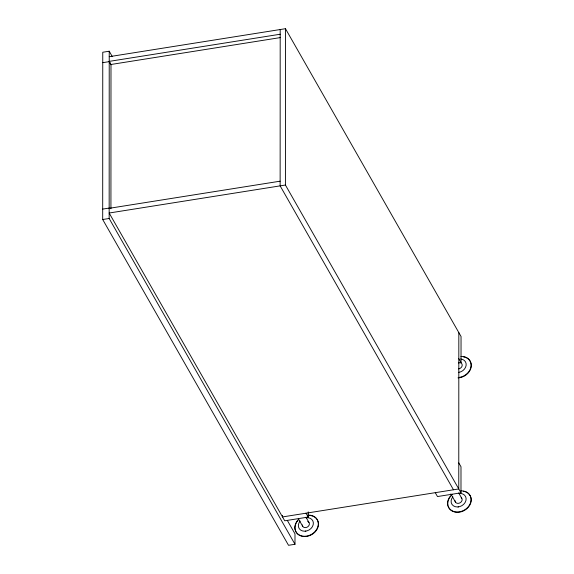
<?xml version="1.0" encoding="UTF-8"?>
<svg xmlns="http://www.w3.org/2000/svg" width="574" height="574" viewBox="0 0 574 574"><rect width="100%" height="100%" fill="white"/><g stroke="black" fill="none" stroke-linecap="round" stroke-linejoin="round"><path stroke-width="0.86" d="M287.452 520.632L294.993 533.849L294.986 544.274L288.521 545.3L102.696 219.512L102.76 52.241L109.225 51.215L112.325 56.661M294.986 544.274L109.16 218.486L109.225 51.215M110.933 208.742L110.99 64.482L109.218 61.375L280.191 34.232M280.191 29.539L280.134 185.868L453.482 489.78M282.508 515.366L282.508 516.93L458.769 488.94L458.827 332.611M435.271 492.671L437.481 496.553L460.987 492.822L285.422 185.029L285.479 28.7L109.218 56.69M285.422 185.029L109.16 213.019L284.726 520.805L308.224 517.074L308.224 511.865M460.987 492.822L460.994 466.762L458.784 462.888M458.418 362.962L461.03 362.546L461.044 336.493L285.479 28.7M305.311 531.259L305.856 531.108M458.066 507.007L458.612 506.856M102.753 62.666L109.218 61.64L110.99 64.747M110.99 64.482L280.198 37.611M102.703 209.094L109.168 208.068M109.168 208.326L280.141 181.183M102.696 219.512L109.16 218.486M458.82 358.664L461.03 362.546M458.726 492.966L461.711 498.196M450.834 493.956L455.519 502.178M306.014 513.199L308.224 517.074M305.971 517.217L308.956 522.455M298.502 518.953L302.763 526.43M455.103 500.743L455.189 501.468A3.681 2.992 -29.7 0 0 458.992 503.233A3.681 2.992 -29.7 0 0 462.142 499.703L462.041 498.906A3.681 2.992 -29.7 0 0 461.166 497.622M302.333 524.923L302.433 525.719A3.681 2.992 -29.7 0 0 306.229 527.492A3.681 2.992 -29.7 0 0 309.379 523.954L309.286 523.165A3.681 2.992 -29.7 0 0 307.693 521.479M460.872 490.863A12.269 9.98 -29.7 0 1 470.185 503.707A12.269 9.98 -29.7 0 1 452.176 510.846A12.269 9.98 -29.7 0 1 452.183 494.307M467.81 493.052A12.269 9.98 -29.7 0 1 465.371 509.834A12.269 9.98 -29.7 0 1 448.151 506.239M447.928 505.385A12.269 9.98 -29.7 0 1 447.978 501.533M448.151 500.844A12.269 9.98 -29.7 0 1 448.968 498.799M449.327 498.146A12.269 9.98 -29.7 0 1 450.669 496.266M463.283 491.272A12.269 9.98 -29.7 0 1 464.703 491.566M465.378 491.782A12.269 9.98 -29.7 0 1 467.258 492.671M458.619 493.518A7.849 6.386 -29.7 0 1 465.93 500.564A7.849 6.386 -29.7 0 1 455.239 506.684A7.849 6.386 -29.7 0 1 452.857 496.811M458.583 368.881A3.681 2.992 -29.7 0 0 462.192 365.258L462.092 364.461A3.681 2.992 -29.7 0 0 460.506 362.782M460.915 356.418A12.269 9.98 -29.7 0 1 471.103 365.817A12.269 9.98 -29.7 0 1 459.379 377.419M463.326 356.827A12.269 9.98 -29.7 0 1 470.996 367.841A12.269 9.98 -29.7 0 1 458.016 377.871M460.613 358.994A7.849 6.386 -29.7 0 1 466.124 365.43A7.849 6.386 -29.7 0 1 458.662 372.411M308.109 515.115A12.269 9.98 -29.7 0 1 317.616 527.506A12.269 9.98 -29.7 0 1 300.252 535.485A12.269 9.98 -29.7 0 1 298.265 519.642M308.281 515.416A12.269 9.98 -29.7 0 1 318.491 524.127A12.269 9.98 -29.7 0 1 308.274 536.08A12.269 9.98 -29.7 0 1 295.395 530.491M295.172 529.644A12.269 9.98 -29.7 0 1 295.223 525.784M295.395 525.095A12.269 9.98 -29.7 0 1 296.571 522.397M296.973 521.759A12.269 9.98 -29.7 0 1 297.913 520.525M305.863 517.777A7.849 6.386 -29.7 0 1 313.174 524.815A7.849 6.386 -29.7 0 1 302.476 530.936A7.849 6.386 -29.7 0 1 300.102 521.07"/></g></svg>
